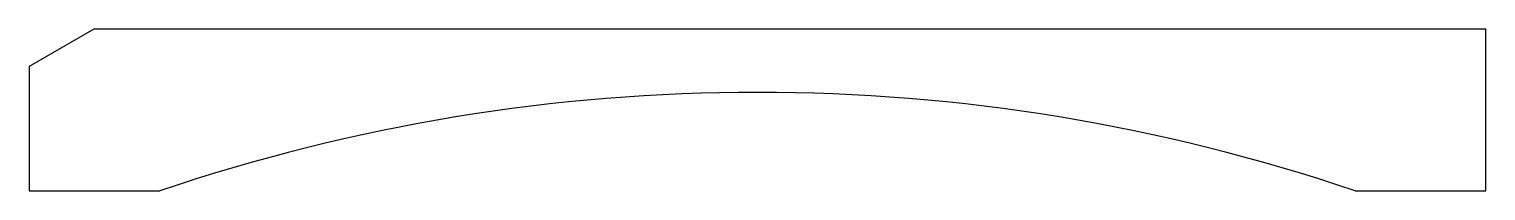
# Model space of a CAD drawing. Header units: millimetres. Extents: x -378 to 658, y 50 to 165.
import ezdxf

# ---------------------------------------------------------------- set-up
doc = ezdxf.new("R2010")
doc.units = ezdxf.units.MM

msp = doc.modelspace()

# ---------------------------------------------------------------- linework, layer by layer
at = {"color": 7, "linetype": 'Continuous', "lineweight": 25}
for p, q in [((-332.3, 165.4), (-378.3, 138.9)), ((657.7, 165.4), (-332.3, 165.4)), ((657.7, 50.5), (657.7, 165.4)), ((-378.3, 138.9), (-378.3, 50.5)), ((-378.3, 50.5), (-285.3, 50.5)), ((564.7, 50.5), (657.7, 50.5))]:
    msp.add_line(p, q, dxfattribs=at)
msp.add_arc((139.7, -1204.7), 1325.2, 71.294, 108.706, dxfattribs=at)

doc.saveas('drawing.dxf')
